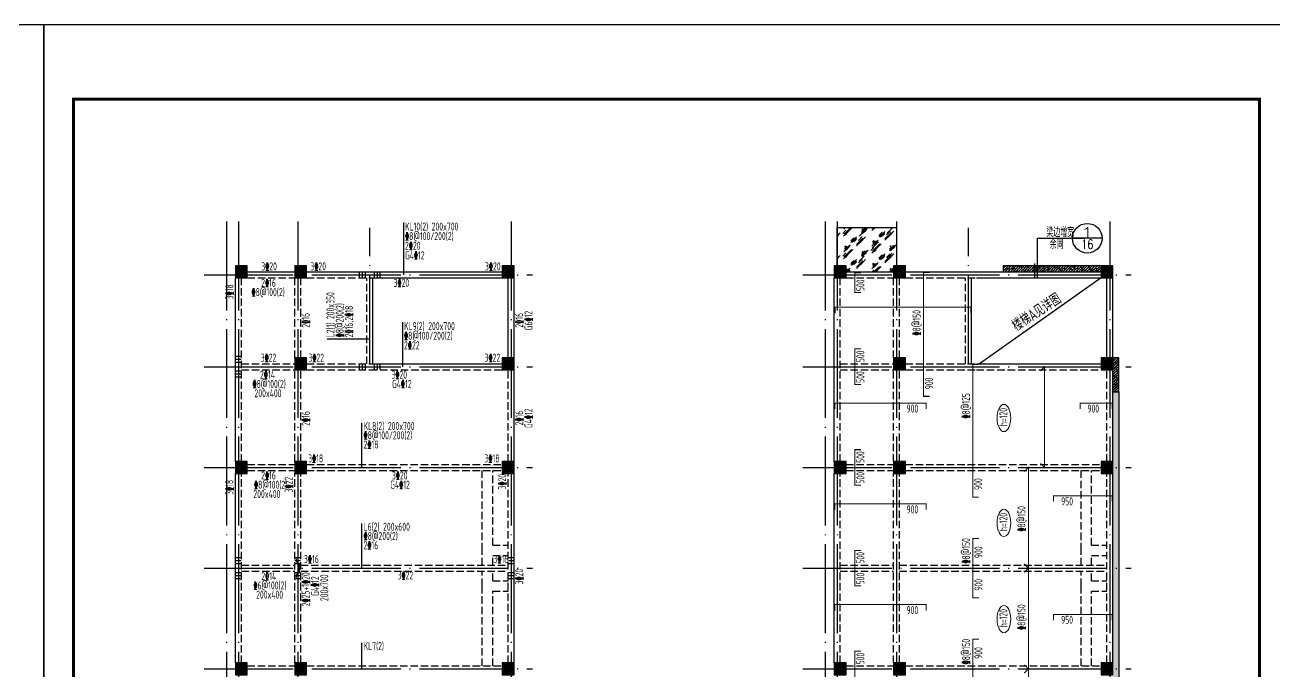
# Model space of a CAD drawing. Extents: x 2506385 to 2810062, y -487803 to -193521.
# Drawn here: x 2641428 to 2683587, y -397544 to -375739 of the extents above; entities that cross this region are included whole.
import ezdxf
from ezdxf.enums import TextEntityAlignment as Align

# ---------------------------------------------------------------- set-up
doc = ezdxf.new("R2010")
doc.units = 0
doc.header["$LTSCALE"] = 1000
doc.header["$MEASUREMENT"] = 0
doc.linetypes.add('DASH', pattern=[0.35, 0.25, -0.1])
doc.linetypes.add('DOTE', pattern=[2.42, 2, -0.2, 0.02, -0.2])
for name, color, linetype in [('$dl$', 255, 'Continuous'), ('DIM_IDEN', 3, 'Continuous'), ('DOTE', 252, 'DOTE'), ('PUB_TITLE', 4, 'Continuous'), ('WALL', 30, 'Continuous'), ('文字', 7, 'Continuous'), ('柱', 2, 'Continuous'), ('柱涂实', 54, 'Continuous'), ('梁', 4, 'Continuous'), ('梁原位标注', 7, 'Continuous'), ('梁原位标注竖向', 7, 'Continuous'), ('梁虚线', 134, 'DASH'), ('梁集中标注', 2, 'Continuous'), ('梁集中标注竖向', 2, 'Continuous'), ('楼板正筋文字', 7, 'Continuous'), ('楼板正筋钢筋', 24, 'Continuous'), ('楼板负筋文字', 7, 'Continuous'), ('楼板负筋标注', 94, 'Continuous'), ('楼板负筋钢筋', 1, 'Continuous'), ('次梁吊筋', 1, 'Continuous'), ('次梁箍筋', 1, 'Continuous'), ('零厚板', 7, 'Continuous')]:
    doc.layers.add(name, color=color, linetype=linetype)
doc.layers.add('查找字符', color=1, linetype='ByLayer', lineweight=18)
doc.styles.add('_TCH_LABEL', font='COMPLEX', dxfattribs={"bigfont": 'GBCBIG'})
doc.styles.get("Standard").update_dxf_attribs({"font": 'TSSDENG', "width": 0.7, "bigfont": 'TSSDCHN'})
doc.styles.add('tssd', font='tssdeng.shx', dxfattribs={"width": 0.7, "height": 3, "bigfont": '1hztxt.shx'})
pattern_1 = [(45, (0, 0), (-44.1941738, 44.1941738), []), (50, (0, 0), (179.315046, -15.688034), [18.75, -206.25]), (355, (0, 0), (-34.687833, 188.048033), [15, -165]), (100.4514, (14.94, -1.3), (144.627345, 172.359886), [15.935047, -175.285528]), (46.1842, (0, 50), (266.810262, -41.379754), [28.125, -309.375]), (96.6356, (22.23, 46.55), (233.665676, 243.529468), [23.902572, -262.92825]), (351.1842, (0, 50), (233.665486, 243.52965), [22.5, -247.5]), (21, (25, 37.5), (149.226763, -100.654723), [18.75, -206.25]), (326, (25, 37.5), (60.828833, 181.287511), [15, -165]), (71.4514, (37.44, 29.11), (210.055657, 80.632624), [15.935047, -175.285528]), (37.5, (0, 0), (3.0399638, 83.2234635), [0, -163, 0, -167.5, 0, -165.625]), (7.5, (0, 0), (65.7673844, 98.602928), [0, -95.5, 0, -159.25, 0, -63.125]), (327.5, (-55.75, 0), (133.455609, -5.638718), [0, -62.5, 0, -195, 0, -258.75]), (317.5, (-80.75, 0), (145.7965423, 25.0262456), [0, -81.25, 0, -129.5, 0, -183.75])]

msp = doc.modelspace()

# ---------------------------------------------------------------- hatches: boundary and pattern name
at = {"layer": '$dl$'}
h = msp.add_hatch(dxfattribs=at)
h.set_pattern_fill('玻璃2', color=8, scale=50, style=0)
h.set_pattern_definition([(45, (60, 30), (4e-14, 763.67532), [300, -180, 300, -180, 120, -261.640785]), (45, (45, 45), (4e-14, 763.67532), [240, -300, 180, -180, 210, -231.640785]), (45, (45, 90), (4e-14, 763.67532), [180, -360, 120, -180, 270, -231.640785]), (45, (90, 45), (4e-14, 763.67532), [180, -360, 150, -651.64075]), (45, (135, 90), (4e-14, 763.67532), [90, -450, 60, -741.64075]), (45, (60, 165), (4e-14, 763.67532), [60, -450, 60, -240, 150, -381.640785]), (45, (330, 120), (4e-14, 763.67532), [300, -450, 360, -237.64078]), (45, (330, 75), (4e-14, 763.67532), [420, -300, 450, -177.64078]), (45, (405, 135), (-9e-14, -848.52814), [300, -420, 240, -381.64079]), (45, (360, 225), (4e-14, 763.67532), [150, -600, 180, -411.64079]), (45, (450, 180), (4e-14, 763.67532), [120, -600, 120, -501.64075])])
h.paths.add_polyline_path([(2670820.2, -382573.2), (2668820.2, -382573.2), (2668820.2, -382799.2), (2669048.1, -382894.6, -1), (2669103.4, -382917.8, -1), (2669048.1, -382894.6), (2668820.2, -382799.2), (2668820.2, -383873.2), (2669120.2, -383873.2), (2669120.2, -384073.2), (2670720.2, -384073.2), (2670720.2, -383873.2), (2670820.2, -383873.2)])
at = {"layer": '查找字符', "linetype": 'ByBlock'}
h = msp.add_hatch(dxfattribs=at)
h.set_pattern_fill('钢筋混凝土', color=252, scale=25)
h.set_pattern_definition([(45, (62194.057, -6e-07), (-44.1941738, 44.1941738), []), (50, (62194.06, -6e-07), (179.315046, -15.688034), [18.75, -206.25]), (355, (62194.06, -6e-07), (-34.687833, 188.048033), [15, -165]), (100.4514, (62209, -1.3), (144.627345, 172.359886), [15.935047, -175.285528]), (46.1842, (62194.06, 50), (266.810262, -41.379754), [28.125, -309.375]), (96.6356, (62216.3, 46.55), (233.665676, 243.529468), [23.902572, -262.92825]), (351.1842, (62194.06, 50), (233.665486, 243.52965), [22.5, -247.5]), (21, (62219.06, 37.5), (149.226763, -100.654723), [18.75, -206.25]), (326, (62219.06, 37.5), (60.828833, 181.287511), [15, -165]), (71.4514, (62231.5, 29.11), (210.055657, 80.632624), [15.935047, -175.285528]), (37.5, (62194.057, -6e-07), (3.0399638, 83.2234635), [0, -163, 0, -167.5, 0, -165.625]), (7.5, (62194.06, -6e-07), (65.7673844, 98.602928), [0, -95.5, 0, -159.25, 0, -63.125]), (327.5, (62138.31, -6e-07), (133.455609, -5.638718), [0, -62.5, 0, -195, 0, -258.75]), (317.5, (62113.31, -6e-07), (145.7965423, 25.0262456), [0, -81.25, 0, -129.5, 0, -183.75])])
h.paths.add_polyline_path([(2674420.2, -384073.2), (2677720.2, -384073.2), (2677720.2, -383873.2), (2674420.2, -383873.2)])
h = msp.add_hatch(dxfattribs=at)
h.set_pattern_fill('钢筋混凝土', color=252, scale=25)
h.set_pattern_definition(pattern_1)
h.paths.add_polyline_path([(2678120.2, -388123.2), (2678320.2, -388123.2), (2678320.2, -386973.2), (2678120.2, -386973.2)])
h = msp.add_hatch(dxfattribs=at)
h.set_pattern_fill('钢筋混凝土', color=252, scale=25)
h.set_pattern_definition(pattern_1)
h.paths.add_polyline_path([(2678120.2, -423873.2), (2678320.2, -423873.2), (2678320.2, -386973.2), (2678120.2, -386973.2)])

# ---------------------------------------------------------------- linework, layer by layer
at = {"linetype": 'ByBlock'}
msp.add_line((2678320.2, -388123.2), (2678320.2, -423873.2), dxfattribs=at)
msp.add_lwpolyline([(2668820.2, -383873.2), (2668820.2, -382573.2), (2670820.2, -382573.2), (2670820.2, -383873.2)], dxfattribs=at)
at = {"layer": 'DIM_IDEN', "linetype": 'ByBlock'}
for p, q in [((2675572.8, -382937.1), (2677174.9, -382937.1)), ((2675572.8, -384273.2), (2675572.8, -382937.1)), ((2677757, -382937.1), (2676757, -382937.1))]:
    msp.add_line(p, q, dxfattribs=at)
at = {"layer": 'DIM_IDEN', "linetype": 'ByBlock', "const_width": 50}
msp.add_lwpolyline([(2675480, -384282.3), (2675480, -383782.3)], dxfattribs=at)
at = {"layer": 'DIM_IDEN', "linetype": 'ByBlock'}
msp.add_circle((2677257, -382937.1), 500, dxfattribs=at)
at = {"layer": 'DOTE', "ltscale": 1.5}
for p, q in [((2648226.2, -382373.2), (2648226.2, -425046)), ((2648626.2, -382373.2), (2648626.2, -425046)), ((2650626.2, -382373.2), (2650626.2, -425046)), ((2657826.2, -382373.2), (2657826.2, -425046)), ((2668420.2, -382373.2), (2668420.2, -425046)), ((2668820.2, -382373.2), (2668820.2, -425046)), ((2670820.2, -382373.2), (2670820.2, -425046)), ((2678020.2, -382373.2), (2678020.2, -425046)), ((2653056.2, -387173.2), (2653056.2, -382590.3)), ((2673250.2, -387173.2), (2673250.2, -382590.3)), ((2647468.5, -384173.2), (2658540.7, -384173.2)), ((2667662.6, -384173.2), (2678734.7, -384173.2)), ((2647468.5, -387273.2), (2658540.7, -387273.2)), ((2667662.6, -387273.2), (2678734.7, -387273.2)), ((2647468.5, -390673.2), (2658540.7, -390673.2)), ((2667662.6, -390673.2), (2678734.7, -390673.2)), ((2647468.5, -394073.2), (2658540.7, -394073.2)), ((2667662.6, -394073.2), (2678734.7, -394073.2)), ((2647468.5, -397473.2), (2658540.7, -397473.2)), ((2667662.6, -397473.2), (2678734.7, -397473.2))]:
    msp.add_line(p, q, dxfattribs=at)
at = {"layer": 'PUB_TITLE', "linetype": 'ByBlock'}
for points in [[(2600061.7, -375738.7), (2600061.7, -450038.7), (2642061.7, -450038.7), (2642061.7, -375738.7)], [(2642061.7, -375738.7), (2642061.7, -450038.7), (2684061.7, -450038.7), (2684061.7, -375738.7)]]:
    msp.add_lwpolyline(points, close=True, dxfattribs=at)
at = {"layer": 'PUB_TITLE', "linetype": 'ByBlock', "const_width": 100}
msp.add_lwpolyline([(2643061.7, -378238.7), (2643061.7, -449038.7), (2683061.7, -449038.7), (2683061.7, -378238.7)], close=True, dxfattribs=at)
at = {"layer": 'WALL', "linetype": 'ByBlock'}
for points in [[(2678020.2, -383873.2), (2674420.2, -383873.2), (2674420.2, -384073.2)], [(2678120.2, -388123.2), (2678320.2, -388123.2), (2678320.2, -386973.2), (2678120.2, -386973.2)]]:
    msp.add_lwpolyline(points, dxfattribs=at)
at = {"layer": '查找字符', "color": 2}
for centre in [(2674443.3, -389003.5), (2674443.3, -392546.4), (2674443.3, -395789.7)]:
    msp.add_ellipse(centre, major_axis=(0, 460.2), ratio=0.5021207, dxfattribs=at)
at = {"layer": '柱'}
for points in [[(2648926.2, -384273.2), (2648926.2, -383873.2), (2648526.2, -383873.2), (2648526.2, -384273.2)], [(2650926.2, -384273.2), (2650926.2, -383873.2), (2650526.2, -383873.2), (2650526.2, -384273.2)], [(2657926.2, -384273.2), (2657926.2, -383873.2), (2657526.2, -383873.2), (2657526.2, -384273.2)], [(2669120.2, -384273.2), (2669120.2, -383873.2), (2668720.2, -383873.2), (2668720.2, -384273.2)], [(2671120.2, -384273.2), (2671120.2, -383873.2), (2670720.2, -383873.2), (2670720.2, -384273.2)], [(2678120.2, -384273.2), (2678120.2, -383873.2), (2677720.2, -383873.2), (2677720.2, -384273.2)], [(2650926.2, -387373.2), (2650926.2, -386973.2), (2650526.2, -386973.2), (2650526.2, -387373.2)], [(2657926.2, -387373.2), (2657926.2, -386973.2), (2657526.2, -386973.2), (2657526.2, -387373.2)], [(2671120.2, -387373.2), (2671120.2, -386973.2), (2670720.2, -386973.2), (2670720.2, -387373.2)], [(2678120.2, -387373.2), (2678120.2, -386973.2), (2677720.2, -386973.2), (2677720.2, -387373.2)], [(2648926.2, -390873.2), (2648926.2, -390473.2), (2648526.2, -390473.2), (2648526.2, -390873.2)], [(2650926.2, -390873.2), (2650926.2, -390473.2), (2650526.2, -390473.2), (2650526.2, -390873.2)], [(2657926.2, -390873.2), (2657926.2, -390473.2), (2657526.2, -390473.2), (2657526.2, -390873.2)], [(2669120.2, -390873.2), (2669120.2, -390473.2), (2668720.2, -390473.2), (2668720.2, -390873.2)], [(2671120.2, -390873.2), (2671120.2, -390473.2), (2670720.2, -390473.2), (2670720.2, -390873.2)], [(2678120.2, -390873.2), (2678120.2, -390473.2), (2677720.2, -390473.2), (2677720.2, -390873.2)], [(2648926.2, -397673.2), (2648926.2, -397273.2), (2648526.2, -397273.2), (2648526.2, -397673.2)], [(2650926.2, -397673.2), (2650926.2, -397273.2), (2650526.2, -397273.2), (2650526.2, -397673.2)], [(2657926.2, -397673.2), (2657926.2, -397273.2), (2657526.2, -397273.2), (2657526.2, -397673.2)], [(2669120.2, -397673.2), (2669120.2, -397273.2), (2668720.2, -397273.2), (2668720.2, -397673.2)], [(2671120.2, -397673.2), (2671120.2, -397273.2), (2670720.2, -397273.2), (2670720.2, -397673.2)], [(2678120.2, -397673.2), (2678120.2, -397273.2), (2677720.2, -397273.2), (2677720.2, -397673.2)]]:
    msp.add_lwpolyline(points, close=True, dxfattribs=at)
at = {"layer": '柱涂实'}
for points in [[(2648926.2, -384273.2), (2648926.2, -383873.2), (2648526.2, -384273.2), (2648526.2, -383873.2)], [(2650926.2, -384273.2), (2650926.2, -383873.2), (2650526.2, -384273.2), (2650526.2, -383873.2)], [(2657926.2, -384273.2), (2657926.2, -383873.2), (2657526.2, -384273.2), (2657526.2, -383873.2)], [(2669120.2, -384273.2), (2669120.2, -383873.2), (2668720.2, -384273.2), (2668720.2, -383873.2)], [(2671120.2, -384273.2), (2671120.2, -383873.2), (2670720.2, -384273.2), (2670720.2, -383873.2)], [(2678120.2, -384273.2), (2678120.2, -383873.2), (2677720.2, -384273.2), (2677720.2, -383873.2)], [(2650926.2, -387373.2), (2650926.2, -386973.2), (2650526.2, -387373.2), (2650526.2, -386973.2)], [(2657926.2, -387373.2), (2657926.2, -386973.2), (2657526.2, -387373.2), (2657526.2, -386973.2)], [(2671120.2, -387373.2), (2671120.2, -386973.2), (2670720.2, -387373.2), (2670720.2, -386973.2)], [(2678120.2, -387373.2), (2678120.2, -386973.2), (2677720.2, -387373.2), (2677720.2, -386973.2)], [(2648926.2, -390873.2), (2648926.2, -390473.2), (2648526.2, -390873.2), (2648526.2, -390473.2)], [(2650926.2, -390873.2), (2650926.2, -390473.2), (2650526.2, -390873.2), (2650526.2, -390473.2)], [(2657926.2, -390873.2), (2657926.2, -390473.2), (2657526.2, -390873.2), (2657526.2, -390473.2)], [(2669120.2, -390873.2), (2669120.2, -390473.2), (2668720.2, -390873.2), (2668720.2, -390473.2)], [(2671120.2, -390873.2), (2671120.2, -390473.2), (2670720.2, -390873.2), (2670720.2, -390473.2)], [(2678120.2, -390873.2), (2678120.2, -390473.2), (2677720.2, -390873.2), (2677720.2, -390473.2)], [(2648926.2, -397673.2), (2648926.2, -397273.2), (2648526.2, -397673.2), (2648526.2, -397273.2)], [(2650926.2, -397673.2), (2650926.2, -397273.2), (2650526.2, -397673.2), (2650526.2, -397273.2)], [(2657926.2, -397673.2), (2657926.2, -397273.2), (2657526.2, -397673.2), (2657526.2, -397273.2)], [(2669120.2, -397673.2), (2669120.2, -397273.2), (2668720.2, -397673.2), (2668720.2, -397273.2)], [(2671120.2, -397673.2), (2671120.2, -397273.2), (2670720.2, -397673.2), (2670720.2, -397273.2)], [(2678120.2, -397673.2), (2678120.2, -397273.2), (2677720.2, -397673.2), (2677720.2, -397273.2)]]:
    msp.add_solid(points, dxfattribs=at)
at = {"layer": '梁'}
for p, q in [((2648526.2, -390473.2), (2648526.2, -384273.2)), ((2648926.2, -384073.2), (2650526.2, -384073.2)), ((2650926.2, -384073.2), (2653056.2, -384073.2)), ((2653056.2, -384073.2), (2657526.2, -384073.2)), ((2653056.2, -384273.2), (2657526.2, -384273.2)), ((2653156.2, -387173.2), (2653156.2, -384273.2)), ((2657726.2, -386973.2), (2657726.2, -384273.2)), ((2657926.2, -386973.2), (2657926.2, -384273.2)), ((2668720.2, -390473.2), (2668720.2, -384273.2)), ((2669120.2, -384073.2), (2670720.2, -384073.2)), ((2671120.2, -384073.2), (2673520.2, -384073.2)), ((2673350.2, -387173.2), (2673350.2, -384273.2)), ((2673520.2, -384073.2), (2677720.2, -384073.2)), ((2673520.2, -384273.2), (2677720.2, -384273.2)), ((2677920.2, -386973.2), (2677920.2, -384273.2)), ((2678120.2, -386973.2), (2678120.2, -384273.2)), ((2653056.2, -387173.2), (2657526.2, -387173.2)), ((2657926.2, -390473.2), (2657926.2, -387373.2)), ((2673520.2, -387173.2), (2677720.2, -387173.2)), ((2678120.2, -390473.2), (2678120.2, -387373.2)), ((2648526.2, -397273.2), (2648526.2, -390873.2)), ((2657926.2, -397273.2), (2657926.2, -390873.2)), ((2668720.2, -397273.2), (2668720.2, -390873.2)), ((2678120.2, -397273.2), (2678120.2, -390873.2))]:
    msp.add_line(p, q, dxfattribs=at)
at = {"layer": '梁虚线'}
for p, q in [((2648726.2, -390473.2), (2648726.2, -384273.2)), ((2648926.2, -384273.2), (2650526.2, -384273.2)), ((2650526.2, -386973.2), (2650526.2, -384273.2)), ((2650726.2, -386973.2), (2650726.2, -384273.2)), ((2650926.2, -384273.2), (2653056.2, -384273.2)), ((2652956.2, -387173.2), (2652956.2, -384273.2)), ((2668920.2, -390473.2), (2668920.2, -384273.2)), ((2669120.2, -384273.2), (2670720.2, -384273.2)), ((2670720.2, -386973.2), (2670720.2, -384273.2)), ((2670920.2, -386973.2), (2670920.2, -384273.2)), ((2671120.2, -384273.2), (2673520.2, -384273.2)), ((2673150.2, -387173.2), (2673150.2, -384273.2)), ((2648726.2, -387173.2), (2650526.2, -387173.2)), ((2648726.2, -387373.2), (2650526.2, -387373.2)), ((2650526.2, -390473.2), (2650526.2, -387373.2)), ((2650726.2, -390473.2), (2650726.2, -387373.2)), ((2650926.2, -387173.2), (2653056.2, -387173.2)), ((2650926.2, -387373.2), (2653056.2, -387373.2)), ((2653056.2, -387373.2), (2657526.2, -387373.2)), ((2657726.2, -390473.2), (2657726.2, -387373.2)), ((2668920.2, -387173.2), (2670720.2, -387173.2)), ((2668920.2, -387373.2), (2670720.2, -387373.2)), ((2670720.2, -390473.2), (2670720.2, -387373.2)), ((2670920.2, -390473.2), (2670920.2, -387373.2)), ((2671120.2, -387173.2), (2673520.2, -387173.2)), ((2671120.2, -387373.2), (2673520.2, -387373.2)), ((2673520.2, -387373.2), (2677720.2, -387373.2)), ((2677920.2, -390473.2), (2677920.2, -387373.2)), ((2648926.2, -390573.2), (2650526.2, -390573.2)), ((2648926.2, -390773.2), (2650526.2, -390773.2)), ((2650926.2, -390573.2), (2657526.2, -390573.2)), ((2650926.2, -390773.2), (2657526.2, -390773.2)), ((2669120.2, -390573.2), (2670720.2, -390573.2)), ((2669120.2, -390773.2), (2670720.2, -390773.2)), ((2671120.2, -390573.2), (2677720.2, -390573.2)), ((2671120.2, -390773.2), (2677720.2, -390773.2)), ((2648726.2, -397273.2), (2648726.2, -390873.2)), ((2650526.2, -397273.2), (2650526.2, -390873.2)), ((2650726.2, -397273.2), (2650726.2, -390873.2)), ((2657726.2, -397273.2), (2657726.2, -390873.2)), ((2668920.2, -397273.2), (2668920.2, -390873.2)), ((2670720.2, -397273.2), (2670720.2, -390873.2)), ((2670920.2, -397273.2), (2670920.2, -390873.2)), ((2677920.2, -397273.2), (2677920.2, -390873.2)), ((2648726.2, -393973.2), (2650526.2, -393973.2)), ((2648726.2, -394173.2), (2650526.2, -394173.2)), ((2650726.2, -393973.2), (2657726.2, -393973.2)), ((2650726.2, -394173.2), (2657726.2, -394173.2)), ((2668920.2, -393973.2), (2670720.2, -393973.2)), ((2668920.2, -394173.2), (2670720.2, -394173.2)), ((2670920.2, -393973.2), (2677920.2, -393973.2)), ((2670920.2, -394173.2), (2677920.2, -394173.2)), ((2648926.2, -397373.2), (2650526.2, -397373.2)), ((2650926.2, -397373.2), (2657526.2, -397373.2)), ((2669120.2, -397373.2), (2670720.2, -397373.2)), ((2671120.2, -397373.2), (2677720.2, -397373.2))]:
    msp.add_line(p, q, dxfattribs=at)
at = {"layer": '梁虚线', "color": 5}
for p, q in [((2656851.2, -393473.2), (2656851.2, -390773.2)), ((2657201.2, -393298.2), (2657201.2, -390773.2)), ((2677045.2, -393473.2), (2677045.2, -390773.2)), ((2677395.2, -393298.2), (2677395.2, -390773.2)), ((2657201.2, -393298.2), (2657726.2, -393298.2)), ((2677395.2, -393298.2), (2677920.2, -393298.2)), ((2656851.2, -393973.2), (2656851.2, -393473.2)), ((2657201.2, -393973.2), (2657201.2, -393648.2)), ((2657201.2, -393648.2), (2657726.2, -393648.2)), ((2677045.2, -393973.2), (2677045.2, -393473.2)), ((2677395.2, -393973.2), (2677395.2, -393648.2)), ((2677395.2, -393648.2), (2677920.2, -393648.2)), ((2656851.2, -394673.2), (2656851.2, -394173.2)), ((2657201.2, -394498.2), (2657201.2, -394173.2)), ((2677045.2, -394673.2), (2677045.2, -394173.2)), ((2677395.2, -394498.2), (2677395.2, -394173.2)), ((2657201.2, -394498.2), (2657726.2, -394498.2)), ((2677395.2, -394498.2), (2677920.2, -394498.2)), ((2656851.2, -397373.2), (2656851.2, -394673.2)), ((2657201.2, -397373.2), (2657201.2, -394848.2)), ((2657201.2, -394848.2), (2657726.2, -394848.2)), ((2677045.2, -397373.2), (2677045.2, -394673.2)), ((2677395.2, -397373.2), (2677395.2, -394848.2)), ((2677395.2, -394848.2), (2677920.2, -394848.2))]:
    msp.add_line(p, q, dxfattribs=at)
at = {"layer": '梁集中标注'}
for p, q in [((2654190.7, -382406.4), (2654190.7, -384173.2)), ((2654156.9, -385767.9), (2654156.9, -387273.2)), ((2652786.2, -390673.2), (2652786.2, -389167)), ((2652786.2, -394073.2), (2652786.2, -392567)), ((2652786.2, -397473.2), (2652786.2, -396592))]:
    msp.add_line(p, q, dxfattribs=at)
at = {"layer": '梁集中标注竖向'}
msp.add_line((2653056.2, -386343.2), (2651621.9, -386343.2), dxfattribs=at)
at = {"layer": '楼板正筋钢筋', "const_width": 35}
for points in [[(2675674.8, -390531.8), (2675816.2, -390673.2), (2675816.2, -387273.2), (2675674.8, -387414.6)], [(2675130.8, -393931.8), (2675272.2, -394073.2), (2675272.2, -390673.2), (2675130.8, -390814.6)], [(2675130.8, -397331.8), (2675272.2, -397473.2), (2675272.2, -394073.2), (2675130.8, -394214.6)], [(2675130.8, -400731.8), (2675272.2, -400873.2), (2675272.2, -397473.2), (2675130.8, -397614.6)]]:
    msp.add_lwpolyline(points, dxfattribs=at)
at = {"layer": '楼板负筋钢筋', "const_width": 35}
for points in [[(2669620.3, -384773.2), (2669420.3, -384773.2), (2669420.3, -384103.2), (2669620.3, -384103.2)], [(2671935.2, -388273.2), (2671735.2, -388273.2), (2671735.3, -384090.5), (2671935.3, -384090.5)], [(2668750.1, -385468.2), (2668750.1, -385268.2), (2673332.9, -385268.2), (2673332.9, -385468.2)], [(2669620.3, -387873.2), (2669420.3, -387873.2), (2669420.3, -386673.2), (2669620.3, -386673.2)], [(2673591.7, -391673.2), (2673391.7, -391673.2), (2673391.7, -387197.9), (2673591.7, -387197.9)], [(2668742.3, -388703.2), (2668742.3, -388503.2), (2671820.3, -388503.2), (2671820.3, -388703.2)], [(2677020.3, -388703.2), (2677020.3, -388503.2), (2678090.3, -388503.2), (2678090.3, -388703.2)], [(2669620.3, -391273.2), (2669420.3, -391273.2), (2669420.3, -390073.2), (2669620.3, -390073.2)], [(2676120.2, -391833.2), (2676120.2, -391633.2), (2678090.2, -391633.2), (2678090.2, -391833.2)], [(2668742.3, -392103.2), (2668742.3, -391903.2), (2671820.3, -391903.2), (2671820.3, -392103.2)], [(2673600.2, -395073.2), (2673400.2, -395073.2), (2673400.2, -393073.2), (2673600.2, -393073.2)], [(2669620.3, -394673.2), (2669420.3, -394673.2), (2669420.3, -393473.2), (2669620.3, -393473.2)], [(2668742.3, -395503.2), (2668742.3, -395303.2), (2671820.3, -395303.2), (2671820.3, -395503.2)], [(2676120.2, -395833.2), (2676120.2, -395633.2), (2678090.2, -395633.2), (2678090.2, -395833.2)], [(2673600.2, -398473.2), (2673400.2, -398473.2), (2673400.2, -396473.2), (2673600.2, -396473.2)], [(2669620.3, -398073.2), (2669420.3, -398073.2), (2669420.3, -396873.2), (2669620.3, -396873.2)]]:
    msp.add_lwpolyline(points, dxfattribs=at)
at = {"layer": '次梁吊筋', "const_width": 44.9}
for points in [[(2650576.2, -393848.2), (2650576.2, -393748.2)], [(2650676.2, -393948.2), (2650576.2, -393848.2)], [(2650576.2, -394298.2), (2650676.2, -394198.2)], [(2650676.2, -394198.2), (2650676.2, -393948.2)], [(2650576.2, -394398.2), (2650576.2, -394298.2)]]:
    msp.add_lwpolyline(points, dxfattribs=at)
at = {"layer": '次梁箍筋', "const_width": 44.9}
for points in [[(2652706.2, -384073.2), (2652706.2, -384273.2)], [(2652806.2, -384073.2), (2652806.2, -384273.2)], [(2652906.2, -384073.2), (2652906.2, -384273.2)], [(2653206.2, -384073.2), (2653206.2, -384273.2)], [(2653306.2, -384073.2), (2653306.2, -384273.2)], [(2653406.2, -384073.2), (2653406.2, -384273.2)], [(2648526.2, -386923.2), (2648726.2, -386923.2)], [(2648526.2, -387023.2), (2648726.2, -387023.2)], [(2648526.2, -387123.2), (2648726.2, -387123.2)], [(2648526.2, -387423.2), (2648726.2, -387423.2)], [(2652706.2, -387173.2), (2652706.2, -387373.2)], [(2652806.2, -387173.2), (2652806.2, -387373.2)], [(2652906.2, -387173.2), (2652906.2, -387373.2)], [(2653206.2, -387173.2), (2653206.2, -387373.2)], [(2653306.2, -387173.2), (2653306.2, -387373.2)], [(2653406.2, -387173.2), (2653406.2, -387373.2)], [(2648526.2, -387523.2), (2648726.2, -387523.2)], [(2648526.2, -387623.2), (2648726.2, -387623.2)], [(2648526.2, -393723.2), (2648726.2, -393723.2)], [(2650526.2, -393723.2), (2650726.2, -393723.2)], [(2657726.2, -393723.2), (2657926.2, -393723.2)], [(2657726.2, -393723.2), (2657926.2, -393723.2)], [(2648526.2, -393823.2), (2648726.2, -393823.2)], [(2648526.2, -393923.2), (2648726.2, -393923.2)], [(2650526.2, -393823.2), (2650726.2, -393823.2)], [(2650526.2, -393923.2), (2650726.2, -393923.2)], [(2657726.2, -393823.2), (2657926.2, -393823.2)], [(2657726.2, -393823.2), (2657926.2, -393823.2)], [(2657726.2, -393923.2), (2657926.2, -393923.2)], [(2648526.2, -394223.2), (2648726.2, -394223.2)], [(2648526.2, -394323.2), (2648726.2, -394323.2)], [(2648526.2, -394423.2), (2648726.2, -394423.2)], [(2650526.2, -394223.2), (2650726.2, -394223.2)], [(2650526.2, -394323.2), (2650726.2, -394323.2)], [(2650526.2, -394423.2), (2650726.2, -394423.2)], [(2657726.2, -394223.2), (2657926.2, -394223.2)], [(2657726.2, -394323.2), (2657926.2, -394323.2)], [(2657726.2, -394323.2), (2657926.2, -394323.2)], [(2657726.2, -394423.2), (2657926.2, -394423.2)], [(2657726.2, -394423.2), (2657926.2, -394423.2)]]:
    msp.add_lwpolyline(points, dxfattribs=at)
at = {"layer": '零厚板'}
msp.add_line((2677720.2, -384273.2), (2673620.2, -387173.2), dxfattribs=at)

# ---------------------------------------------------------------- texts
at = {"layer": 'DIM_IDEN', "color": 7, "linetype": 'ByBlock', "style": '_TCH_LABEL'}
for s, height, width, p, p2 in [('1', 322, 2.916667, (2677055.8, -382896.9), (2677458.3, -382896.9)), ('16', 321.99, 0.905172, (2677055.8, -383299.4), (2677458.3, -383299.4))]:
    msp.add_text(s, height=height, dxfattribs=dict(at, width=width)).set_placement(p, p2, align=Align.FIT)
at = {"layer": '文字', "style": 'tssd', "width": 0.65}
msp.add_text('楼梯A见详图', height=400, rotation=33.20603, dxfattribs=at).set_placement((2674877.4, -386100.2))
at = {"layer": '梁原位标注', "color": 6, "width": 0.6}
for s, p in [('梁边增宽', (2675875.2, -382896)), ('余同', (2675988.2, -383297.9))]:
    msp.add_text(s, height=300, dxfattribs=at).set_placement(p)
at = {"layer": '梁原位标注', "width": 0.6}
for s, p in [('3%%13220', (2649398.1, -384021.1)), ('3%%13220', (2651053.6, -384021.1)), ('3%%13220', (2656942.3, -384021.1)), ('2%%13216', (2649393.7, -384578.2)), ('3%%13220', (2653858.6, -384578.2)), ('%%1328@100(2)', (2649067.9, -384890.7)), ('3%%13222', (2649378, -387103.2)), ('3%%13222', (2650987.4, -387103.2)), ('3%%13222', (2656930.3, -387103.2)), ('2%%13214', (2649355, -387678.2)), ('3%%13220', (2653786.7, -387678.2)), ('%%1328@100(2)', (2649101.7, -387990.7)), ('G4%%13212', (2653806.2, -387990.7)), ('200x400', (2649169.2, -388303.2)), ('3%%13218', (2650976.9, -390503.2)), ('3%%13218', (2656923.7, -390503.2)), ('3%%13220', (2653803, -391078.2)), ('%%1328@100(2)', (2649151, -391390.7)), ('2%%13216', (2649393.7, -391078.2)), ('G4%%13212', (2653747, -391390.7)), ('200x400', (2649131.2, -391703.2)), ('3%%13216', (2650837.6, -393903.2)), ('3%%13216', (2657227.9, -393903.2)), ('%%1326@100(2)', (2649131.1, -394790.7)), ('2%%13214', (2649398.2, -394478.2)), ('3%%13222', (2653993.7, -394452.1)), ('200x400', (2649224.2, -395103.2))]:
    msp.add_text(s, height=270, dxfattribs=at).set_placement(p)
at = {"layer": '梁原位标注竖向', "width": 0.6}
for s, p in [('3%%13218', (2648456.2, -384999.5)), ('2%%13216', (2651031.2, -385955.7)), ('2%%13216', (2658231.2, -385955.7)), ('G6%%13212', (2658543.7, -386043.2)), ('2%%13216', (2651031.2, -389269.6)), ('2%%13216', (2658231.2, -389255.7)), ('G4%%13212', (2658543.7, -389343.2)), ('3%%13218', (2648456.2, -391599.5)), ('3%%13222', (2650456.2, -391515.7)), ('3%%13220', (2657656.2, -391417.9)), ('3%%13220', (2658231.2, -394620.5)), ('2%%13225+1%%13220', (2651031.2, -395359.8)), ('G4%%13212', (2651343.7, -395009.8)), ('200x700', (2651656.2, -395184.8))]:
    msp.add_text(s, height=270, rotation=90, dxfattribs=at).set_placement(p)
at = {"layer": '梁集中标注', "color": 90, "width": 0.6}
for s, p in [('KL10(2) 200x700', (2654244.7, -382676.4)), ('KL9(2) 200x700', (2654210.9, -386037.9))]:
    msp.add_text(s, height=270, dxfattribs=at).set_placement(p)
at = {"layer": '梁集中标注', "width": 0.6}
for s, p in [('%%1328@100/200(2)', (2654244.7, -383000.4)), ('2%%13220', (2654244.7, -383324.4)), ('G4%%13212', (2654244.7, -383648.4)), ('%%1328@100/200(2)', (2654210.9, -386361.9)), ('2%%13222', (2654210.9, -386685.9)), ('KL8(2) 200x700', (2652847.4, -389409.5)), ('%%1328@100/200(2)', (2652847.4, -389722)), ('2%%13218', (2652847.4, -390034.5)), ('L6(2) 200x600', (2652847.4, -392809.5)), ('%%1328@200(2)', (2652847.4, -393122)), ('2%%13216', (2652847.4, -393434.5)), ('KL7(2)', (2652847.4, -396834.5))]:
    msp.add_text(s, height=270, dxfattribs=at).set_placement(p)
at = {"layer": '梁集中标注竖向', "width": 0.6}
for s, p in [('L2(1) 200x350', (2651864.4, -386282)), ('%%1328@200(2)', (2652176.9, -386282)), ('2%%13216;2%%13218', (2652489.4, -386282))]:
    msp.add_text(s, height=270, rotation=90, dxfattribs=at).set_placement(p)
at = {"layer": '楼板正筋文字', "width": 0.6}
for p in [(2675170.7, -392837.8), (2675170.7, -396157)]:
    msp.add_text('%%1328@150', height=270, rotation=90, dxfattribs=at).set_placement(p)
at = {"layer": '楼板负筋文字', "width": 0.6}
for s, p in [('%%1328@150', (2671633.6, -386222.1)), ('%%1328@125', (2673296.2, -389024.2)), ('%%1328@150', (2673298.6, -393920.7)), ('%%1328@150', (2673298.6, -397320.7))]:
    msp.add_text(s, height=270, rotation=90, dxfattribs=at).set_placement(p)
at = {"layer": '楼板负筋文字', "color": 2, "width": 0.6}
for p in [(2674559.1, -389280.1), (2674559.1, -392823), (2674559.1, -396066.3)]:
    msp.add_text('h=120', height=270, rotation=90, dxfattribs=at).set_placement(p)
at = {"layer": '楼板负筋标注', "width": 0.6}
for s, p in [('500', (2669738.7, -384720.7)), ('500', (2669738.7, -387120.7)), ('500', (2669738.7, -387820.7)), ('900', (2672053.6, -388033.2)), ('500', (2669738.7, -390520.7)), ('500', (2669738.7, -391220.7)), ('900', (2673710.1, -391433.2)), ('500', (2669738.7, -393920.7)), ('900', (2673718.6, -393733.2)), ('500', (2669738.7, -394620.7)), ('900', (2673718.6, -394833.2)), ('500', (2669738.7, -397320.7)), ('900', (2673718.6, -397133.2))]:
    msp.add_text(s, height=270, rotation=90, dxfattribs=at).set_placement(p)
for s, p in [('900', (2671160.3, -388821.6)), ('900', (2677260.2, -388821.6)), ('900', (2671160.3, -392221.6)), ('950', (2676372.7, -391951.6)), ('900', (2671160.3, -395621.6)), ('950', (2676372.7, -395951.6))]:
    msp.add_text(s, height=270, dxfattribs=at).set_placement(p)

doc.saveas('drawing.dxf')
